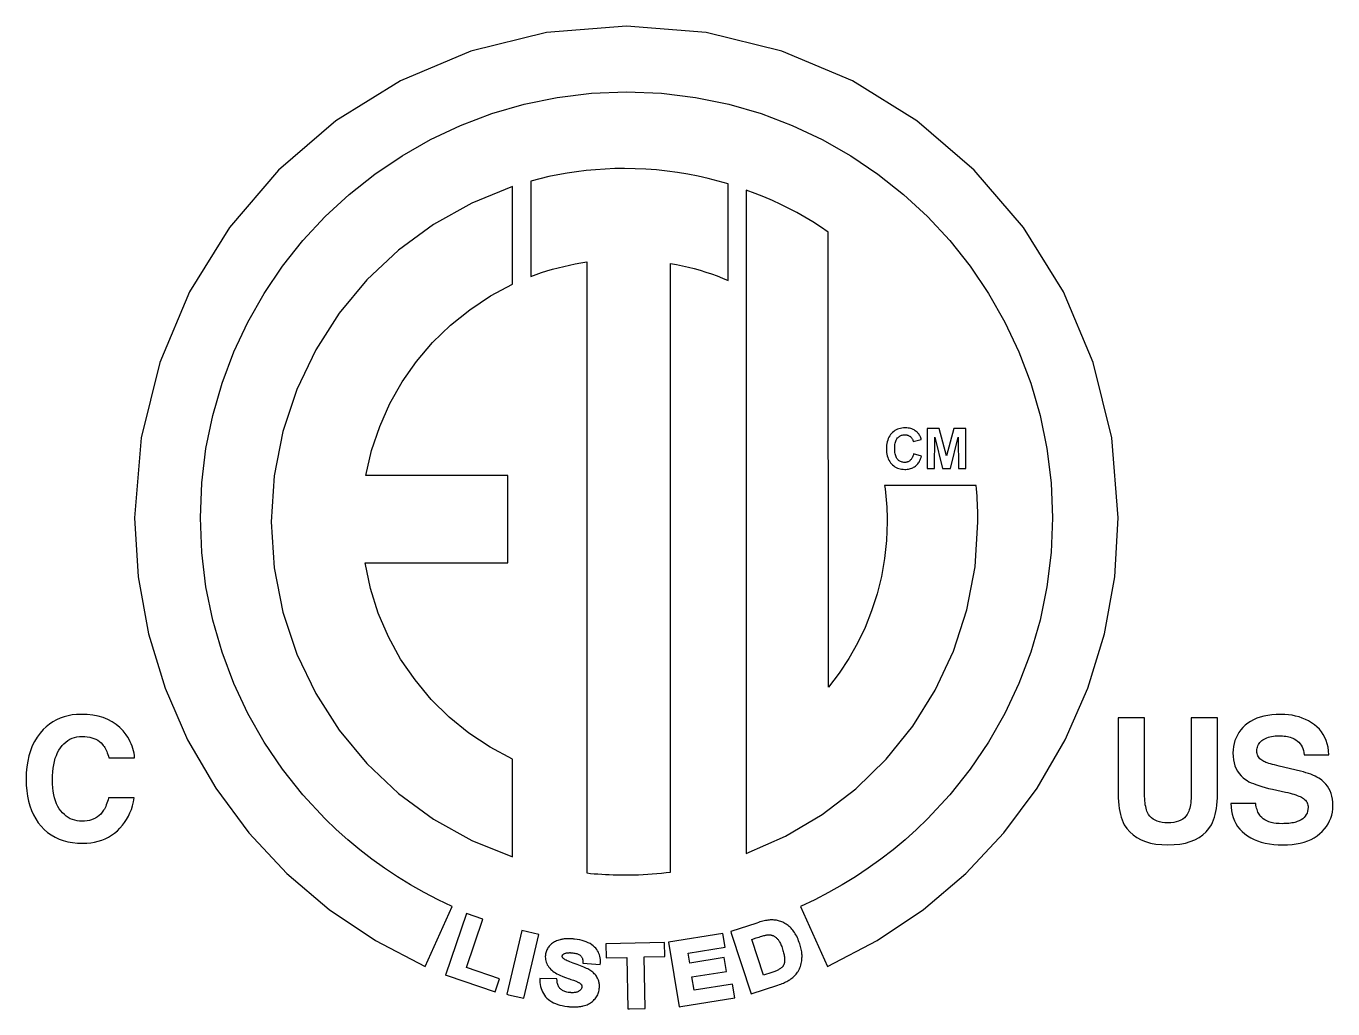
# Model space of a CAD drawing. Header units: inches. Extents: x 0.6 to 61.5, y 0.9 to 41.7.
# Drawn here: x 6.2466 to 6.6922, y 35.8127 to 36.148 of the extents above; entities that cross this region are included whole.
import ezdxf

# ---------------------------------------------------------------- set-up
doc = ezdxf.new("R2010")
doc.units = ezdxf.units.IN
doc.header["$MEASUREMENT"] = 0
doc.layers.add('ARTWORK', color=2, linetype='Continuous')

msp = doc.modelspace()

# ---------------------------------------------------------------- linework, layer by layer
at = {"layer": 'ARTWORK'}
for points in [[(6.45131, 36.14801), (6.45131, 36.14801), (6.4241, 36.14581), (6.39829, 36.13946), (6.37423, 36.12929), (6.35226, 36.11565), (6.33272, 36.09889), (6.31595, 36.07934), (6.30232, 36.05737), (6.29215, 36.0333), (6.2858, 36.0075), (6.2836, 35.98029), (6.2836, 35.98029), (6.2848, 35.96014), (6.2883, 35.94069), (6.29397, 35.9221), (6.30167, 35.90449), (6.31125, 35.888), (6.32259, 35.87277), (6.33555, 35.85894), (6.34998, 35.84664), (6.36575, 35.83602), (6.38273, 35.82721), (6.39191, 35.84768), (6.39191, 35.84768), (6.38709, 35.84995), (6.38237, 35.85239), (6.37774, 35.855), (6.37323, 35.85777), (6.36883, 35.86069), (6.36453, 35.86377), (6.36036, 35.867), (6.35631, 35.87038), (6.35238, 35.8739), (6.34859, 35.87757), (6.34859, 35.87757), (6.341, 35.88576), (6.33406, 35.8945), (6.3278, 35.90377), (6.32225, 35.91353), (6.31745, 35.92374), (6.31344, 35.93437), (6.31026, 35.94537), (6.30794, 35.95671), (6.30653, 35.96837), (6.30605, 35.98029), (6.30605, 35.98029), (6.30653, 35.99221), (6.30794, 36.00386), (6.31026, 36.01521), (6.31344, 36.02621), (6.31745, 36.03684), (6.32225, 36.04705), (6.3278, 36.05681), (6.33406, 36.06608), (6.341, 36.07483), (6.34859, 36.08303), (6.34859, 36.08303), (6.35678, 36.0906), (6.36553, 36.09754), (6.3748, 36.1038), (6.38456, 36.10935), (6.39477, 36.11415), (6.40539, 36.11816), (6.41639, 36.12134), (6.42774, 36.12367), (6.43939, 36.12509), (6.45131, 36.12557), (6.45131, 36.12557), (6.46324, 36.12509), (6.47489, 36.12367), (6.48624, 36.12134), (6.49724, 36.11816), (6.50786, 36.11415), (6.51807, 36.10935), (6.52783, 36.1038), (6.5371, 36.09754), (6.54584, 36.0906), (6.55403, 36.08303), (6.55403, 36.08303), (6.56162, 36.07483), (6.56856, 36.06608), (6.57482, 36.05681), (6.58038, 36.04705), (6.58517, 36.03684), (6.58918, 36.02621), (6.59237, 36.01521), (6.59469, 36.00386), (6.59611, 35.99221), (6.59659, 35.98029), (6.59659, 35.98029), (6.59611, 35.96837), (6.59469, 35.95671), (6.59237, 35.94537), (6.58918, 35.93437), (6.58517, 35.92374), (6.58038, 35.91353), (6.57482, 35.90377), (6.56856, 35.8945), (6.56162, 35.88576), (6.55403, 35.87757), (6.55403, 35.87757), (6.55024, 35.8739), (6.54632, 35.87038), (6.54227, 35.867), (6.53809, 35.86377), (6.5338, 35.86069), (6.5294, 35.85777), (6.52488, 35.855), (6.52026, 35.85239), (6.51554, 35.84995), (6.51073, 35.84768), (6.51989, 35.82721), (6.51989, 35.82721), (6.53687, 35.83602), (6.55265, 35.84664), (6.56708, 35.85894), (6.58004, 35.87277), (6.59138, 35.888), (6.60097, 35.90449), (6.60866, 35.9221), (6.61433, 35.94069), (6.61783, 35.96014), (6.61903, 35.98029), (6.61903, 35.98029), (6.61684, 36.0075), (6.61048, 36.0333), (6.60031, 36.05737), (6.58667, 36.07934), (6.56991, 36.09889), (6.55037, 36.11565), (6.52839, 36.12929), (6.50433, 36.13946), (6.47852, 36.14581), (6.45131, 36.14801), (6.45131, 36.14801)], [(6.41868, 36.09514), (6.41868, 36.06259), (6.41868, 36.06259), (6.42051, 36.06327), (6.42236, 36.0639), (6.42423, 36.06449), (6.42611, 36.06505), (6.42801, 36.06557), (6.42993, 36.06604), (6.43187, 36.06648), (6.43381, 36.06687), (6.43578, 36.06723), (6.43776, 36.06754), (6.43776, 35.85908), (6.43776, 35.85908), (6.43904, 35.85896), (6.44031, 35.85884), (6.4416, 35.85874), (6.44288, 35.85865), (6.44417, 35.85858), (6.44546, 35.85851), (6.44676, 35.85846), (6.44805, 35.85843), (6.44936, 35.85841), (6.45066, 35.8584), (6.45066, 35.8584), (6.45226, 35.85841), (6.45385, 35.85844), (6.45543, 35.85849), (6.45701, 35.85856), (6.45858, 35.85865), (6.46015, 35.85876), (6.46172, 35.85889), (6.46327, 35.85905), (6.46483, 35.85922), (6.46637, 35.85941), (6.46637, 36.06708), (6.46637, 36.06708), (6.46842, 36.06669), (6.47044, 36.06626), (6.47246, 36.06579), (6.47445, 36.06527), (6.47642, 36.0647), (6.47838, 36.0641), (6.48032, 36.06345), (6.48223, 36.06276), (6.48413, 36.06202), (6.48601, 36.06125), (6.48601, 36.09415), (6.48601, 36.09415), (6.48264, 36.09513), (6.47923, 36.09602), (6.47577, 36.09681), (6.47228, 36.0975), (6.46876, 36.09808), (6.4652, 36.09856), (6.46161, 36.09894), (6.45799, 36.09921), (6.45434, 36.09937), (6.45066, 36.09943), (6.45066, 36.09943), (6.44735, 36.09938), (6.44406, 36.09925), (6.4408, 36.09903), (6.43755, 36.09872), (6.43434, 36.09832), (6.43115, 36.09785), (6.42798, 36.09729), (6.42485, 36.09665), (6.42175, 36.09593), (6.41868, 36.09514), (6.41868, 36.09514)], [(6.33015, 35.97892), (6.33015, 35.97892), (6.33116, 35.96322), (6.33412, 35.94812), (6.33889, 35.93376), (6.34536, 35.92027), (6.35338, 35.90777), (6.36285, 35.89639), (6.37362, 35.88625), (6.38557, 35.87749), (6.39858, 35.87022), (6.41252, 35.86458), (6.41252, 35.89787), (6.41252, 35.89787), (6.40483, 35.90197), (6.39761, 35.90677), (6.3909, 35.91223), (6.38476, 35.9183), (6.37922, 35.92493), (6.37433, 35.93208), (6.37014, 35.9397), (6.36669, 35.94775), (6.36403, 35.95618), (6.3622, 35.96495), (6.41083, 35.96495), (6.41083, 35.99472), (6.36248, 35.99472), (6.36248, 35.99472), (6.36444, 36.00324), (6.36718, 36.01144), (6.37068, 36.01926), (6.37488, 36.02667), (6.37975, 36.03362), (6.38523, 36.04006), (6.3913, 36.04596), (6.39789, 36.05127), (6.40498, 36.05596), (6.41252, 36.05997), (6.41252, 36.09326), (6.41252, 36.09326), (6.39858, 36.08762), (6.38557, 36.08035), (6.37362, 36.07158), (6.36285, 36.06144), (6.35338, 36.05006), (6.34536, 36.03756), (6.33889, 36.02407), (6.33412, 36.00971), (6.33116, 35.99462), (6.33015, 35.97892), (6.33015, 35.97892)], [(6.57055, 35.99132), (6.53934, 35.99132), (6.53934, 35.99132), (6.5395, 35.9901), (6.53965, 35.98888), (6.53979, 35.98765), (6.5399, 35.98642), (6.54, 35.98518), (6.54008, 35.98393), (6.54014, 35.98269), (6.54019, 35.98144), (6.54022, 35.98018), (6.54023, 35.97892), (6.54023, 35.97892), (6.54, 35.97256), (6.53935, 35.96633), (6.53827, 35.96023), (6.53679, 35.95428), (6.53492, 35.94849), (6.53268, 35.94288), (6.53007, 35.93747), (6.52712, 35.93226), (6.52384, 35.92728), (6.52024, 35.92253), (6.52014, 36.0777), (6.52014, 36.0777), (6.51751, 36.07952), (6.51487, 36.08123), (6.51219, 36.08285), (6.50948, 36.08438), (6.50674, 36.08582), (6.50394, 36.08719), (6.5011, 36.0885), (6.49819, 36.08974), (6.49523, 36.09094), (6.49218, 36.09209), (6.49218, 35.86575), (6.49218, 35.86575), (6.5056, 35.87163), (6.5181, 35.87903), (6.52958, 35.88783), (6.53991, 35.89793), (6.54897, 35.90919), (6.55665, 35.9215), (6.56283, 35.93475), (6.56739, 35.94882), (6.57022, 35.96358), (6.57118, 35.97892), (6.57118, 35.97892), (6.57118, 35.98017), (6.57116, 35.98142), (6.57113, 35.98267), (6.57108, 35.98391), (6.57102, 35.98515), (6.57095, 35.98639), (6.57087, 35.98763), (6.57077, 35.98886), (6.57066, 35.99009), (6.57055, 35.99132), (6.57055, 35.99132)], [(6.54808, 35.99987), (6.54808, 35.99987), (6.54792, 35.99973), (6.54775, 35.99961), (6.54758, 35.9995), (6.5474, 35.99941), (6.54721, 35.99933), (6.54702, 35.99926), (6.54682, 35.99921), (6.54661, 35.99917), (6.5464, 35.99915), (6.54618, 35.99914), (6.54618, 35.99914), (6.54589, 35.99915), (6.5456, 35.99919), (6.54533, 35.99924), (6.54507, 35.99932), (6.54482, 35.99942), (6.54458, 35.99955), (6.54435, 35.99969), (6.54414, 35.99986), (6.54393, 36.00004), (6.54374, 36.00025), (6.54374, 36.00025), (6.54356, 36.00049), (6.54341, 36.00075), (6.54327, 36.00105), (6.54315, 36.00137), (6.54304, 36.00172), (6.54296, 36.0021), (6.54289, 36.00252), (6.54284, 36.00296), (6.54282, 36.00344), (6.54281, 36.00395), (6.54281, 36.00395), (6.54282, 36.00442), (6.54284, 36.00486), (6.54289, 36.00528), (6.54296, 36.00568), (6.54304, 36.00604), (6.54315, 36.00638), (6.54327, 36.0067), (6.54341, 36.00699), (6.54357, 36.00725), (6.54375, 36.00749), (6.54375, 36.00749), (6.54395, 36.0077), (6.54416, 36.00789), (6.54438, 36.00805), (6.54461, 36.00819), (6.54486, 36.00831), (6.54511, 36.0084), (6.54538, 36.00848), (6.54566, 36.00853), (6.54595, 36.00856), (6.54625, 36.00857), (6.54625, 36.00857), (6.54647, 36.00857), (6.54667, 36.00855), (6.54688, 36.00852), (6.54708, 36.00847), (6.54727, 36.00841), (6.54745, 36.00834), (6.54763, 36.00826), (6.5478, 36.00817), (6.54797, 36.00806), (6.54813, 36.00795), (6.54813, 36.00795), (6.54828, 36.00782), (6.54841, 36.00768), (6.54854, 36.00753), (6.54866, 36.00738), (6.54877, 36.00722), (6.54887, 36.00705), (6.54895, 36.00687), (6.54903, 36.00669), (6.54909, 36.00649), (6.54914, 36.00628), (6.55188, 36.00695), (6.55188, 36.00695), (6.55178, 36.00726), (6.55167, 36.00757), (6.55156, 36.00785), (6.55143, 36.00813), (6.55129, 36.00839), (6.55115, 36.00863), (6.55099, 36.00886), (6.55083, 36.00907), (6.55066, 36.00927), (6.55047, 36.00945), (6.55047, 36.00945), (6.55015, 36.00974), (6.54981, 36.00999), (6.54945, 36.01022), (6.54907, 36.01042), (6.54867, 36.01058), (6.54825, 36.01071), (6.54781, 36.01082), (6.54735, 36.01089), (6.54688, 36.01093), (6.54639, 36.01095), (6.54639, 36.01095), (6.54582, 36.01093), (6.54528, 36.01087), (6.54475, 36.01078), (6.54425, 36.01064), (6.54378, 36.01047), (6.54332, 36.01026), (6.54289, 36.01001), (6.54248, 36.00973), (6.5421, 36.00941), (6.54174, 36.00905), (6.54174, 36.00905), (6.5414, 36.00865), (6.5411, 36.00823), (6.54084, 36.00777), (6.54061, 36.00729), (6.54041, 36.00678), (6.54025, 36.00623), (6.54013, 36.00566), (6.54004, 36.00505), (6.53999, 36.00442), (6.53997, 36.00375), (6.53997, 36.00375), (6.53999, 36.00312), (6.54004, 36.00251), (6.54013, 36.00193), (6.54025, 36.00138), (6.54041, 36.00086), (6.54061, 36.00036), (6.54084, 35.99989), (6.5411, 35.99945), (6.5414, 35.99904), (6.54174, 35.99866), (6.54174, 35.99866), (6.5421, 35.9983), (6.54248, 35.99798), (6.54287, 35.9977), (6.54329, 35.99746), (6.54373, 35.99725), (6.54419, 35.99708), (6.54466, 35.99695), (6.54516, 35.99686), (6.54567, 35.9968), (6.54621, 35.99678), (6.54621, 35.99678), (6.54665, 35.99679), (6.54707, 35.99683), (6.54747, 35.99688), (6.54786, 35.99696), (6.54823, 35.99706), (6.54859, 35.99718), (6.54893, 35.99732), (6.54926, 35.99749), (6.54957, 35.99767), (6.54986, 35.99788), (6.54986, 35.99788), (6.55014, 35.99812), (6.5504, 35.99837), (6.55065, 35.99866), (6.55088, 35.99896), (6.55109, 35.99929), (6.55129, 35.99963), (6.55147, 36.00001), (6.55164, 36.0004), (6.55178, 36.00082), (6.55192, 36.00125), (6.54924, 36.00207), (6.54924, 36.00207), (6.54916, 36.00179), (6.54907, 36.00151), (6.54898, 36.00125), (6.54888, 36.001), (6.54876, 36.00077), (6.54865, 36.00056), (6.54852, 36.00036), (6.54838, 36.00018), (6.54824, 36.00001), (6.54808, 35.99987), (6.54808, 35.99987)], [(6.56292, 36.01072), (6.56046, 36.00138), (6.55801, 36.01072), (6.55387, 36.01072), (6.55387, 35.99704), (6.55642, 35.99704), (6.55644, 36.00781), (6.55912, 35.99704), (6.56177, 35.99704), (6.56449, 36.00781), (6.56451, 35.99704), (6.56706, 35.99704), (6.56706, 36.01072), (6.56292, 36.01072), (6.56292, 36.01072)], [(6.27254, 35.87978), (6.27254, 35.87978), (6.27205, 35.8792), (6.27152, 35.87869), (6.27094, 35.87823), (6.27032, 35.87783), (6.26966, 35.8775), (6.26895, 35.87722), (6.2682, 35.87701), (6.2674, 35.87686), (6.26657, 35.87676), (6.26568, 35.87673), (6.26568, 35.87673), (6.26482, 35.87677), (6.26399, 35.87687), (6.26319, 35.87705), (6.26242, 35.8773), (6.26168, 35.87761), (6.26097, 35.878), (6.26029, 35.87846), (6.25964, 35.87899), (6.25903, 35.87959), (6.25845, 35.88026), (6.25845, 35.88026), (6.2579, 35.88101), (6.25742, 35.88182), (6.25699, 35.8827), (6.25662, 35.88366), (6.25631, 35.88469), (6.25605, 35.88578), (6.25586, 35.88695), (6.25571, 35.88818), (6.25563, 35.88949), (6.2556, 35.89086), (6.2556, 35.89086), (6.25563, 35.89225), (6.25571, 35.89357), (6.25584, 35.89483), (6.25603, 35.89602), (6.25628, 35.89715), (6.25657, 35.89821), (6.25693, 35.89921), (6.25733, 35.90014), (6.25779, 35.901), (6.25831, 35.9018), (6.25831, 35.9018), (6.25887, 35.90254), (6.25946, 35.90319), (6.2601, 35.90377), (6.26078, 35.90428), (6.26151, 35.9047), (6.26227, 35.90505), (6.26307, 35.90533), (6.26391, 35.90552), (6.2648, 35.90564), (6.26572, 35.90568), (6.26572, 35.90568), (6.26662, 35.90565), (6.26747, 35.90557), (6.26828, 35.90543), (6.26904, 35.90524), (6.26975, 35.90499), (6.27043, 35.90469), (6.27105, 35.90434), (6.27164, 35.90393), (6.27218, 35.90346), (6.27267, 35.90294), (6.27267, 35.90294), (6.27293, 35.90262), (6.27318, 35.90227), (6.27341, 35.90188), (6.27364, 35.90147), (6.27387, 35.90102), (6.27408, 35.90054), (6.27428, 35.90004), (6.27447, 35.89951), (6.27465, 35.89895), (6.27482, 35.89836), (6.2836, 35.89836), (6.2836, 35.89836), (6.28353, 35.89915), (6.28342, 35.89994), (6.28326, 35.90072), (6.28304, 35.90151), (6.28278, 35.9023), (6.28247, 35.90309), (6.28211, 35.90387), (6.2817, 35.90466), (6.28124, 35.90544), (6.28072, 35.90622), (6.28072, 35.90622), (6.27969, 35.90755), (6.27855, 35.90874), (6.2773, 35.90978), (6.27593, 35.91069), (6.27445, 35.91146), (6.27286, 35.91208), (6.27115, 35.91257), (6.26934, 35.91292), (6.26741, 35.91312), (6.26536, 35.91319), (6.26536, 35.91319), (6.26382, 35.91314), (6.26234, 35.91299), (6.26091, 35.91273), (6.25954, 35.91237), (6.25822, 35.9119), (6.25696, 35.91134), (6.25575, 35.91066), (6.2546, 35.90988), (6.2535, 35.909), (6.25246, 35.90801), (6.25246, 35.90801), (6.25135, 35.90677), (6.25035, 35.90542), (6.24948, 35.90398), (6.24872, 35.90244), (6.24807, 35.90079), (6.24755, 35.89905), (6.24714, 35.89721), (6.24685, 35.89526), (6.24667, 35.89322), (6.24661, 35.89107), (6.24661, 35.89107), (6.24666, 35.88907), (6.24682, 35.88716), (6.24708, 35.88534), (6.24743, 35.8836), (6.2479, 35.88196), (6.24846, 35.8804), (6.24913, 35.87893), (6.2499, 35.87754), (6.25077, 35.87624), (6.25175, 35.87503), (6.25175, 35.87503), (6.25281, 35.87392), (6.25395, 35.87293), (6.25517, 35.87206), (6.25646, 35.8713), (6.25784, 35.87066), (6.25929, 35.87014), (6.26081, 35.86973), (6.26242, 35.86944), (6.2641, 35.86926), (6.26585, 35.86921), (6.26585, 35.86921), (6.26727, 35.86925), (6.26864, 35.86938), (6.26995, 35.8696), (6.27122, 35.8699), (6.27243, 35.87029), (6.27359, 35.87077), (6.2747, 35.87133), (6.27576, 35.87197), (6.27677, 35.8727), (6.27772, 35.87351), (6.27772, 35.87351), (6.27862, 35.8744), (6.27944, 35.87534), (6.28019, 35.87633), (6.28088, 35.87736), (6.28149, 35.87845), (6.28203, 35.8796), (6.2825, 35.88079), (6.2829, 35.88203), (6.28323, 35.88333), (6.28349, 35.88468), (6.27471, 35.88468), (6.27471, 35.88468), (6.27454, 35.88404), (6.27435, 35.88344), (6.27416, 35.88287), (6.27395, 35.88233), (6.27374, 35.88182), (6.27352, 35.88135), (6.27329, 35.8809), (6.27305, 35.88049), (6.2728, 35.88012), (6.27254, 35.87978), (6.27254, 35.87978)], [(6.64391, 35.88607), (6.64391, 35.88607), (6.6439, 35.88523), (6.64387, 35.88444), (6.64382, 35.8837), (6.64374, 35.883), (6.64365, 35.88234), (6.64353, 35.88173), (6.6434, 35.88117), (6.64324, 35.88066), (6.64307, 35.88019), (6.64287, 35.87976), (6.64287, 35.87976), (6.64252, 35.87909), (6.64209, 35.87848), (6.64159, 35.87794), (6.64101, 35.87748), (6.64036, 35.87709), (6.63963, 35.87677), (6.63883, 35.87652), (6.63796, 35.87634), (6.637, 35.87623), (6.63598, 35.87619), (6.63598, 35.87619), (6.63495, 35.87623), (6.63399, 35.87634), (6.63311, 35.87652), (6.6323, 35.87677), (6.63157, 35.87709), (6.63091, 35.87748), (6.63032, 35.87794), (6.62981, 35.87848), (6.62938, 35.87909), (6.62902, 35.87976), (6.62902, 35.87976), (6.62883, 35.88019), (6.62866, 35.88066), (6.62851, 35.88117), (6.62838, 35.88173), (6.62826, 35.88234), (6.62817, 35.883), (6.6281, 35.8837), (6.62805, 35.88444), (6.62802, 35.88523), (6.62801, 35.88607), (6.62801, 35.91196), (6.61903, 35.91196), (6.61903, 35.88601), (6.61903, 35.88601), (6.61905, 35.8847), (6.61912, 35.88345), (6.61922, 35.88226), (6.61936, 35.88112), (6.61955, 35.88005), (6.61978, 35.87903), (6.62004, 35.87808), (6.62036, 35.87718), (6.62071, 35.87634), (6.6211, 35.87555), (6.6211, 35.87555), (6.62196, 35.87425), (6.62296, 35.87309), (6.62409, 35.87206), (6.62537, 35.87117), (6.62679, 35.87041), (6.62834, 35.86979), (6.63004, 35.86931), (6.63188, 35.86897), (6.63386, 35.86876), (6.63598, 35.86869), (6.63598, 35.86869), (6.6381, 35.86876), (6.64007, 35.86897), (6.64191, 35.86931), (6.6436, 35.86979), (6.64516, 35.87041), (6.64657, 35.87117), (6.64784, 35.87206), (6.64896, 35.87309), (6.64995, 35.87425), (6.65078, 35.87555), (6.65078, 35.87555), (6.65118, 35.87634), (6.65154, 35.87718), (6.65186, 35.87808), (6.65213, 35.87903), (6.65236, 35.88005), (6.65255, 35.88112), (6.65269, 35.88226), (6.6528, 35.88345), (6.65286, 35.8847), (6.65288, 35.88601), (6.65288, 35.91196), (6.64391, 35.91196), (6.64391, 35.88607), (6.64391, 35.88607)], [(6.68845, 35.89071), (6.68845, 35.89071), (6.68795, 35.89109), (6.68739, 35.89145), (6.68679, 35.8918), (6.68614, 35.89213), (6.68544, 35.89245), (6.68469, 35.89275), (6.6839, 35.89303), (6.68305, 35.8933), (6.68216, 35.89355), (6.68121, 35.89379), (6.67388, 35.89554), (6.67388, 35.89554), (6.67306, 35.89574), (6.67231, 35.89593), (6.6716, 35.89612), (6.67096, 35.89631), (6.67038, 35.89649), (6.66985, 35.89666), (6.66938, 35.89683), (6.66898, 35.89699), (6.66863, 35.89715), (6.66834, 35.8973), (6.66834, 35.8973), (6.66796, 35.89753), (6.66761, 35.89779), (6.66731, 35.89806), (6.66704, 35.89837), (6.66682, 35.89869), (6.66664, 35.89904), (6.6665, 35.89942), (6.66639, 35.89982), (6.66633, 35.90024), (6.66631, 35.90069), (6.66631, 35.90069), (6.66633, 35.90117), (6.6664, 35.90163), (6.6665, 35.90206), (6.66664, 35.90248), (6.66683, 35.90287), (6.66706, 35.90324), (6.66733, 35.9036), (6.66764, 35.90393), (6.66799, 35.90424), (6.66838, 35.90453), (6.66838, 35.90453), (6.6688, 35.90478), (6.66925, 35.90502), (6.66973, 35.90522), (6.67023, 35.9054), (6.67077, 35.90555), (6.67133, 35.90567), (6.67193, 35.90576), (6.67255, 35.90583), (6.67319, 35.90587), (6.67387, 35.90589), (6.67387, 35.90589), (6.67448, 35.90588), (6.67506, 35.90585), (6.67563, 35.90579), (6.67618, 35.90572), (6.67671, 35.90563), (6.67722, 35.90551), (6.67771, 35.90537), (6.67818, 35.90521), (6.67862, 35.90503), (6.67905, 35.90483), (6.67905, 35.90483), (6.67964, 35.90449), (6.68018, 35.9041), (6.68066, 35.90367), (6.68108, 35.90319), (6.68145, 35.90267), (6.68175, 35.90211), (6.682, 35.9015), (6.68219, 35.90085), (6.68232, 35.90016), (6.6824, 35.89942), (6.69087, 35.89942), (6.69087, 35.89942), (6.69078, 35.90073), (6.69059, 35.90197), (6.69032, 35.90316), (6.68996, 35.90428), (6.68951, 35.90534), (6.68896, 35.90633), (6.68833, 35.90727), (6.68761, 35.90814), (6.6868, 35.90894), (6.6859, 35.90968), (6.6859, 35.90968), (6.68493, 35.91035), (6.68393, 35.91095), (6.68289, 35.91147), (6.6818, 35.91193), (6.68068, 35.91232), (6.67951, 35.91263), (6.67831, 35.91288), (6.67707, 35.91305), (6.67579, 35.91316), (6.67448, 35.91319), (6.67448, 35.91319), (6.67291, 35.91316), (6.67142, 35.91305), (6.67001, 35.91286), (6.66867, 35.9126), (6.66741, 35.91226), (6.66624, 35.91185), (6.66513, 35.91137), (6.66411, 35.91081), (6.66317, 35.91017), (6.6623, 35.90946), (6.6623, 35.90946), (6.66151, 35.90869), (6.66081, 35.90788), (6.66019, 35.90703), (6.65965, 35.90614), (6.65919, 35.90522), (6.65882, 35.90426), (6.65853, 35.90326), (6.65832, 35.90222), (6.6582, 35.90115), (6.65816, 35.90004), (6.65816, 35.90004), (6.6582, 35.89883), (6.65833, 35.89769), (6.65854, 35.89661), (6.65884, 35.8956), (6.65923, 35.89466), (6.6597, 35.89378), (6.66025, 35.89297), (6.66089, 35.89222), (6.66162, 35.89154), (6.66244, 35.89093), (6.66244, 35.89093), (6.66298, 35.89058), (6.66361, 35.89023), (6.66432, 35.88989), (6.66511, 35.88956), (6.66599, 35.88923), (6.66695, 35.88891), (6.66799, 35.88859), (6.66911, 35.88827), (6.67032, 35.88796), (6.6716, 35.88765), (6.6761, 35.88667), (6.6761, 35.88667), (6.67687, 35.88649), (6.6776, 35.8863), (6.67829, 35.88611), (6.67893, 35.88592), (6.67953, 35.88573), (6.68009, 35.88553), (6.6806, 35.88533), (6.68108, 35.88512), (6.68151, 35.88491), (6.6819, 35.88469), (6.6819, 35.88469), (6.68225, 35.88446), (6.68256, 35.8842), (6.68284, 35.88392), (6.68308, 35.88363), (6.68329, 35.88332), (6.68346, 35.88299), (6.68359, 35.88264), (6.68368, 35.88227), (6.68374, 35.88189), (6.68376, 35.88149), (6.68376, 35.88149), (6.68372, 35.88079), (6.68361, 35.88014), (6.68342, 35.87954), (6.68316, 35.87898), (6.68282, 35.87847), (6.68242, 35.87801), (6.68193, 35.87759), (6.68138, 35.87721), (6.68075, 35.87688), (6.68005, 35.8766), (6.68005, 35.8766), (6.67964, 35.87646), (6.67921, 35.87634), (6.67875, 35.87624), (6.67827, 35.87615), (6.67777, 35.87607), (6.67724, 35.87601), (6.67669, 35.87596), (6.67612, 35.87593), (6.67553, 35.87591), (6.67491, 35.8759), (6.67491, 35.8759), (6.67389, 35.87593), (6.67293, 35.87601), (6.67203, 35.87613), (6.6712, 35.87632), (6.67043, 35.87655), (6.66972, 35.87684), (6.66907, 35.87717), (6.66848, 35.87756), (6.66795, 35.878), (6.66748, 35.8785), (6.66748, 35.8785), (6.66726, 35.8788), (6.66705, 35.87912), (6.66685, 35.87948), (6.66667, 35.87986), (6.66651, 35.88028), (6.66636, 35.88072), (6.66622, 35.8812), (6.6661, 35.8817), (6.666, 35.88224), (6.66591, 35.8828), (6.65744, 35.8828), (6.65744, 35.8828), (6.65748, 35.88152), (6.65763, 35.88029), (6.65786, 35.87911), (6.65819, 35.87799), (6.65862, 35.87693), (6.65914, 35.87592), (6.65975, 35.87497), (6.66046, 35.87407), (6.66127, 35.87324), (6.66217, 35.87246), (6.66217, 35.87246), (6.66316, 35.87174), (6.66422, 35.87111), (6.66535, 35.87054), (6.66655, 35.87005), (6.66781, 35.86964), (6.66915, 35.8693), (6.67056, 35.86903), (6.67204, 35.86885), (6.67359, 35.86873), (6.67521, 35.86869), (6.67521, 35.86869), (6.6768, 35.86873), (6.67832, 35.86885), (6.67975, 35.86904), (6.68112, 35.86931), (6.68241, 35.86965), (6.68363, 35.87007), (6.68477, 35.87056), (6.68584, 35.87113), (6.68684, 35.87178), (6.68777, 35.8725), (6.68777, 35.8725), (6.68862, 35.87329), (6.68937, 35.87411), (6.69004, 35.87498), (6.69062, 35.87588), (6.69111, 35.87682), (6.69151, 35.8778), (6.69182, 35.87882), (6.69204, 35.87988), (6.69217, 35.88098), (6.69221, 35.88211), (6.69221, 35.88211), (6.69218, 35.88321), (6.69207, 35.88426), (6.69188, 35.88526), (6.69162, 35.8862), (6.69128, 35.88709), (6.69087, 35.88792), (6.69038, 35.8887), (6.68981, 35.88942), (6.68917, 35.89009), (6.68845, 35.89071), (6.68845, 35.89071)], [(6.40239, 35.84335), (6.39673, 35.84528), (6.38959, 35.82426), (6.39015, 35.82405), (6.40652, 35.81848), (6.40805, 35.823), (6.39677, 35.82682), (6.40239, 35.84335), (6.40239, 35.84335)], [(6.51045, 35.83486), (6.51045, 35.83486), (6.51026, 35.83542), (6.51005, 35.83597), (6.50984, 35.83649), (6.50961, 35.83699), (6.50938, 35.83747), (6.50913, 35.83793), (6.50888, 35.83837), (6.50861, 35.83879), (6.50834, 35.83918), (6.50805, 35.83955), (6.50805, 35.83955), (6.50775, 35.8399), (6.50745, 35.84024), (6.50713, 35.84055), (6.5068, 35.84085), (6.50646, 35.84113), (6.50612, 35.84139), (6.50576, 35.84164), (6.50539, 35.84187), (6.50501, 35.84208), (6.50462, 35.84228), (6.50462, 35.84228), (6.50427, 35.84243), (6.50392, 35.84257), (6.50356, 35.84269), (6.5032, 35.84279), (6.50283, 35.84287), (6.50246, 35.84294), (6.50208, 35.843), (6.5017, 35.84304), (6.50131, 35.84306), (6.50092, 35.84307), (6.50092, 35.84307), (6.50086, 35.84307), (6.5008, 35.84307), (6.50074, 35.84307), (6.50068, 35.84307), (6.50062, 35.84307), (6.50056, 35.84306), (6.5005, 35.84306), (6.50044, 35.84306), (6.50039, 35.84306), (6.50033, 35.84305), (6.50033, 35.84305), (6.49997, 35.84302), (6.49959, 35.84298), (6.49919, 35.84292), (6.49877, 35.84284), (6.49832, 35.84275), (6.49786, 35.84263), (6.49737, 35.84251), (6.49686, 35.84236), (6.49632, 35.84219), (6.49576, 35.84201), (6.48688, 35.83908), (6.48708, 35.83857), (6.49384, 35.81787), (6.50295, 35.82086), (6.50295, 35.82086), (6.50346, 35.82102), (6.50395, 35.82119), (6.50441, 35.82136), (6.50485, 35.82154), (6.50526, 35.82171), (6.50565, 35.8219), (6.50603, 35.82208), (6.50637, 35.82227), (6.5067, 35.82247), (6.50701, 35.82266), (6.50701, 35.82266), (6.50738, 35.82292), (6.50773, 35.82319), (6.50806, 35.82346), (6.50838, 35.82373), (6.50867, 35.82401), (6.50895, 35.8243), (6.5092, 35.82459), (6.50944, 35.82489), (6.50966, 35.82519), (6.50986, 35.8255), (6.50986, 35.8255), (6.51009, 35.82591), (6.51029, 35.82634), (6.51048, 35.82677), (6.51064, 35.82722), (6.51079, 35.82768), (6.51091, 35.82815), (6.51101, 35.82863), (6.51108, 35.82912), (6.51114, 35.82962), (6.51117, 35.83014), (6.51117, 35.83014), (6.51118, 35.83019), (6.51118, 35.83023), (6.51119, 35.83028), (6.51119, 35.83033), (6.51119, 35.83037), (6.5112, 35.83042), (6.5112, 35.83046), (6.5112, 35.83051), (6.5112, 35.83056), (6.5112, 35.83061), (6.5112, 35.83061), (6.51119, 35.831), (6.51117, 35.8314), (6.51113, 35.83181), (6.51108, 35.83222), (6.51101, 35.83265), (6.51093, 35.83307), (6.51083, 35.83351), (6.51072, 35.83395), (6.51059, 35.8344), (6.51045, 35.83486), (6.51045, 35.83486)], [(6.41056, 35.81771), (6.41113, 35.81756), (6.41638, 35.81635), (6.42141, 35.83815), (6.41561, 35.83947), (6.41056, 35.81771), (6.41056, 35.81771)], [(6.43365, 35.83652), (6.43365, 35.83652), (6.43343, 35.83655), (6.43321, 35.83657), (6.433, 35.83659), (6.43279, 35.83661), (6.43258, 35.83662), (6.43237, 35.83663), (6.43217, 35.83664), (6.43196, 35.83664), (6.43176, 35.83665), (6.43157, 35.83665), (6.43157, 35.83665), (6.43126, 35.83664), (6.43095, 35.83664), (6.43065, 35.83662), (6.43036, 35.8366), (6.43008, 35.83657), (6.42979, 35.83653), (6.42952, 35.83649), (6.42925, 35.83644), (6.42898, 35.83638), (6.42872, 35.83631), (6.42872, 35.83631), (6.4283, 35.8362), (6.42789, 35.83608), (6.4275, 35.83593), (6.42713, 35.83576), (6.42677, 35.83557), (6.42643, 35.83537), (6.4261, 35.83515), (6.42579, 35.83491), (6.4255, 35.83466), (6.42523, 35.83438), (6.42523, 35.83438), (6.42498, 35.8341), (6.42475, 35.8338), (6.42454, 35.83349), (6.42435, 35.83318), (6.42419, 35.83286), (6.42404, 35.83253), (6.42392, 35.8322), (6.42382, 35.83185), (6.42374, 35.8315), (6.42369, 35.83115), (6.42369, 35.83115), (6.42369, 35.83108), (6.42368, 35.83101), (6.42368, 35.83094), (6.42367, 35.83086), (6.42367, 35.83079), (6.42366, 35.83072), (6.42366, 35.83065), (6.42365, 35.83058), (6.42365, 35.83051), (6.42365, 35.83044), (6.42365, 35.83044), (6.42367, 35.82998), (6.42372, 35.82952), (6.42382, 35.82906), (6.42396, 35.82862), (6.42413, 35.82818), (6.42434, 35.82776), (6.42459, 35.82735), (6.42487, 35.82695), (6.42519, 35.82656), (6.42554, 35.82619), (6.42554, 35.82619), (6.42587, 35.82587), (6.42625, 35.82557), (6.42667, 35.82527), (6.42713, 35.82498), (6.42764, 35.82469), (6.4282, 35.82441), (6.4288, 35.82413), (6.42945, 35.82386), (6.43015, 35.82359), (6.43089, 35.82331), (6.43089, 35.82331), (6.43143, 35.82312), (6.43194, 35.82294), (6.43241, 35.82277), (6.43284, 35.82262), (6.43323, 35.82247), (6.43357, 35.82235), (6.43388, 35.82223), (6.43414, 35.82213), (6.43435, 35.82204), (6.43452, 35.82197), (6.43452, 35.82197), (6.43473, 35.82187), (6.43493, 35.82177), (6.4351, 35.82167), (6.43526, 35.82157), (6.43541, 35.82148), (6.43554, 35.82138), (6.43565, 35.82129), (6.43574, 35.82121), (6.43582, 35.82113), (6.43589, 35.82105), (6.43589, 35.82105), (6.43594, 35.82098), (6.43598, 35.8209), (6.43602, 35.82083), (6.43605, 35.82076), (6.43607, 35.82069), (6.43609, 35.82062), (6.43611, 35.82055), (6.43612, 35.82048), (6.43613, 35.82041), (6.43614, 35.82033), (6.43614, 35.82033), (6.43614, 35.8203), (6.43613, 35.82028), (6.43613, 35.82025), (6.43613, 35.82023), (6.43613, 35.82021), (6.43613, 35.82019), (6.43612, 35.82017), (6.43612, 35.82015), (6.43612, 35.82013), (6.43612, 35.82011), (6.43612, 35.82011), (6.43609, 35.81994), (6.43605, 35.81979), (6.43599, 35.81964), (6.43591, 35.81949), (6.43581, 35.81935), (6.43569, 35.81921), (6.43556, 35.81908), (6.4354, 35.81895), (6.43522, 35.81882), (6.43501, 35.81869), (6.43501, 35.81869), (6.43486, 35.81861), (6.43469, 35.81854), (6.43452, 35.81847), (6.43433, 35.81841), (6.43412, 35.81836), (6.43391, 35.81832), (6.43368, 35.81828), (6.43344, 35.81825), (6.43318, 35.81824), (6.43291, 35.81823), (6.43291, 35.81823), (6.43281, 35.81823), (6.4327, 35.81823), (6.43259, 35.81824), (6.43248, 35.81824), (6.43237, 35.81825), (6.43226, 35.81826), (6.43215, 35.81826), (6.43203, 35.81827), (6.43192, 35.81828), (6.4318, 35.81829), (6.4318, 35.81829), (6.43141, 35.81835), (6.43104, 35.81842), (6.43069, 35.81851), (6.43036, 35.81861), (6.43005, 35.81873), (6.42976, 35.81886), (6.42949, 35.819), (6.42925, 35.81916), (6.42902, 35.81933), (6.42882, 35.81951), (6.42882, 35.81951), (6.42863, 35.81971), (6.42845, 35.81993), (6.4283, 35.82017), (6.42816, 35.82043), (6.42803, 35.82071), (6.42792, 35.821), (6.42783, 35.82132), (6.42775, 35.82166), (6.42769, 35.82203), (6.42765, 35.82241), (6.42761, 35.82295), (6.42179, 35.82312), (6.4218, 35.82248), (6.4218, 35.82248), (6.42183, 35.82175), (6.42191, 35.82105), (6.42204, 35.82037), (6.42221, 35.81971), (6.42242, 35.81908), (6.42269, 35.81848), (6.42299, 35.81791), (6.42335, 35.81737), (6.42375, 35.81686), (6.42419, 35.81638), (6.42419, 35.81638), (6.4247, 35.81594), (6.42524, 35.81553), (6.42584, 35.81516), (6.42647, 35.81482), (6.42715, 35.81452), (6.42787, 35.81426), (6.42864, 35.81403), (6.42944, 35.81384), (6.4303, 35.81368), (6.43119, 35.81355), (6.43119, 35.81355), (6.43145, 35.81352), (6.4317, 35.8135), (6.43195, 35.81347), (6.4322, 35.81345), (6.43244, 35.81344), (6.43268, 35.81342), (6.43292, 35.81341), (6.43315, 35.8134), (6.43338, 35.8134), (6.43361, 35.8134), (6.43361, 35.8134), (6.43394, 35.8134), (6.43426, 35.81341), (6.43458, 35.81343), (6.43488, 35.81345), (6.43519, 35.81348), (6.43548, 35.81351), (6.43577, 35.81356), (6.43606, 35.8136), (6.43633, 35.81366), (6.43661, 35.81372), (6.43661, 35.81372), (6.43706, 35.81384), (6.4375, 35.81398), (6.43792, 35.81415), (6.43832, 35.81433), (6.4387, 35.81454), (6.43907, 35.81476), (6.43942, 35.81501), (6.43976, 35.81528), (6.44007, 35.81556), (6.44037, 35.81587), (6.44037, 35.81587), (6.44065, 35.81618), (6.4409, 35.81651), (6.44113, 35.81685), (6.44133, 35.81719), (6.44151, 35.81755), (6.44167, 35.81791), (6.4418, 35.81829), (6.4419, 35.81867), (6.44198, 35.81906), (6.44204, 35.81945), (6.44204, 35.81945), (6.44205, 35.81955), (6.44206, 35.81965), (6.44207, 35.81974), (6.44208, 35.81984), (6.44209, 35.81994), (6.4421, 35.82004), (6.4421, 35.82014), (6.4421, 35.82023), (6.44211, 35.82033), (6.44211, 35.82043), (6.44211, 35.82043), (6.4421, 35.82073), (6.44208, 35.82103), (6.44205, 35.82133), (6.44201, 35.82162), (6.44195, 35.82191), (6.44187, 35.82219), (6.44179, 35.82246), (6.44169, 35.82273), (6.44157, 35.82299), (6.44144, 35.82325), (6.44144, 35.82325), (6.44126, 35.82356), (6.44106, 35.82387), (6.44085, 35.82417), (6.44062, 35.82445), (6.44037, 35.82472), (6.44011, 35.82499), (6.43983, 35.82523), (6.43953, 35.82547), (6.43922, 35.8257), (6.43889, 35.82591), (6.43889, 35.82591), (6.43854, 35.82612), (6.43815, 35.82633), (6.43773, 35.82655), (6.43728, 35.82676), (6.43679, 35.82698), (6.43626, 35.8272), (6.43571, 35.82742), (6.43511, 35.82765), (6.43448, 35.82787), (6.43382, 35.82811), (6.43382, 35.82811), (6.43317, 35.82833), (6.43258, 35.82855), (6.43205, 35.82876), (6.43156, 35.82896), (6.43113, 35.82915), (6.43076, 35.82932), (6.43044, 35.82949), (6.43018, 35.82964), (6.42997, 35.82977), (6.42983, 35.82988), (6.42983, 35.82988), (6.42975, 35.82997), (6.42967, 35.83006), (6.42961, 35.83014), (6.42956, 35.83022), (6.42952, 35.83029), (6.42949, 35.83036), (6.42947, 35.83044), (6.42945, 35.83051), (6.42944, 35.83058), (6.42944, 35.83065), (6.42944, 35.83076), (6.42944, 35.83076), (6.42946, 35.83086), (6.42949, 35.83095), (6.42952, 35.83104), (6.42956, 35.83112), (6.42961, 35.83119), (6.42967, 35.83126), (6.42974, 35.83132), (6.42982, 35.83139), (6.42992, 35.83145), (6.43002, 35.83152), (6.43002, 35.83152), (6.43018, 35.83159), (6.43035, 35.83165), (6.43052, 35.83171), (6.4307, 35.83176), (6.4309, 35.8318), (6.4311, 35.83183), (6.43131, 35.83186), (6.43153, 35.83188), (6.43176, 35.83189), (6.432, 35.8319), (6.432, 35.8319), (6.43209, 35.8319), (6.43219, 35.83189), (6.43229, 35.83189), (6.43239, 35.83188), (6.4325, 35.83188), (6.4326, 35.83187), (6.43271, 35.83186), (6.43282, 35.83184), (6.43293, 35.83183), (6.43304, 35.83181), (6.43304, 35.83181), (6.43341, 35.83177), (6.43375, 35.83171), (6.43407, 35.83164), (6.43436, 35.83156), (6.43464, 35.83147), (6.43489, 35.83138), (6.43511, 35.83127), (6.43532, 35.83116), (6.4355, 35.83104), (6.43566, 35.83091), (6.43566, 35.83091), (6.43579, 35.83078), (6.43591, 35.83063), (6.43602, 35.83046), (6.43612, 35.83028), (6.43621, 35.83009), (6.43629, 35.82988), (6.43635, 35.82964), (6.43641, 35.82939), (6.43645, 35.82912), (6.43647, 35.82883), (6.4365, 35.82831), (6.4424, 35.82784), (6.44244, 35.82845), (6.44244, 35.82845), (6.44245, 35.82851), (6.44245, 35.82857), (6.44246, 35.82863), (6.44246, 35.82869), (6.44247, 35.82876), (6.44247, 35.82882), (6.44247, 35.82888), (6.44247, 35.82895), (6.44247, 35.82901), (6.44247, 35.82908), (6.44247, 35.82908), (6.44245, 35.82962), (6.44239, 35.83015), (6.44229, 35.83067), (6.44214, 35.83117), (6.44196, 35.83165), (6.44174, 35.83212), (6.44148, 35.83257), (6.44118, 35.833), (6.44084, 35.83342), (6.44046, 35.83381), (6.44046, 35.83381), (6.43999, 35.83423), (6.43947, 35.83462), (6.4389, 35.83497), (6.43829, 35.83529), (6.43763, 35.83558), (6.43693, 35.83583), (6.43617, 35.83605), (6.43538, 35.83624), (6.43454, 35.8364), (6.43365, 35.83652), (6.43365, 35.83652)], [(6.46433, 35.83534), (6.44432, 35.83493), (6.4444, 35.83016), (6.45144, 35.8303), (6.4518, 35.81272), (6.4524, 35.81272), (6.45776, 35.81283), (6.4574, 35.83043), (6.46444, 35.83055), (6.46433, 35.83534), (6.46433, 35.83534)], [(6.47439, 35.81908), (6.47366, 35.82362), (6.48541, 35.8255), (6.48464, 35.83022), (6.47291, 35.82829), (6.47234, 35.83175), (6.48498, 35.8338), (6.4842, 35.83848), (6.46569, 35.83551), (6.46926, 35.81343), (6.46984, 35.81352), (6.48823, 35.81651), (6.48746, 35.8212), (6.47439, 35.81908), (6.47439, 35.81908)], [(6.49804, 35.82425), (6.49405, 35.83643), (6.49552, 35.83691), (6.49552, 35.83691), (6.49605, 35.83709), (6.49655, 35.83724), (6.49702, 35.83738), (6.49744, 35.83751), (6.49783, 35.83762), (6.49818, 35.83772), (6.4985, 35.8378), (6.49877, 35.83786), (6.49901, 35.83791), (6.4992, 35.83794), (6.4992, 35.83794), (6.49928, 35.83795), (6.49935, 35.83796), (6.49942, 35.83796), (6.49949, 35.83796), (6.49956, 35.83797), (6.49963, 35.83797), (6.49969, 35.83797), (6.49976, 35.83797), (6.49982, 35.83797), (6.49988, 35.83797), (6.49988, 35.83797), (6.50004, 35.83797), (6.5002, 35.83796), (6.50036, 35.83794), (6.50051, 35.83793), (6.50065, 35.8379), (6.50079, 35.83787), (6.50093, 35.83784), (6.50107, 35.8378), (6.5012, 35.83775), (6.50133, 35.83771), (6.50133, 35.83771), (6.50151, 35.83763), (6.50168, 35.83754), (6.50185, 35.83744), (6.50203, 35.83732), (6.5022, 35.83719), (6.50236, 35.83705), (6.50253, 35.83689), (6.50269, 35.83673), (6.50286, 35.83654), (6.50302, 35.83635), (6.50302, 35.83635), (6.50318, 35.83614), (6.50333, 35.83591), (6.50349, 35.83566), (6.50364, 35.83537), (6.5038, 35.83506), (6.50395, 35.83473), (6.50411, 35.83436), (6.50426, 35.83397), (6.50441, 35.83356), (6.50456, 35.83312), (6.50456, 35.83312), (6.5047, 35.83269), (6.50482, 35.83227), (6.50493, 35.83187), (6.50502, 35.83149), (6.5051, 35.83112), (6.50516, 35.83077), (6.50521, 35.83044), (6.50524, 35.83013), (6.50527, 35.82984), (6.50527, 35.82957), (6.50527, 35.82948), (6.50527, 35.82948), (6.50527, 35.82921), (6.50525, 35.82894), (6.50522, 35.8287), (6.50519, 35.82847), (6.50514, 35.82826), (6.50509, 35.82807), (6.50503, 35.8279), (6.50496, 35.82774), (6.50489, 35.8276), (6.50481, 35.82747), (6.50481, 35.82747), (6.50472, 35.82733), (6.50462, 35.82719), (6.50451, 35.82705), (6.50439, 35.82692), (6.50426, 35.8268), (6.50412, 35.82668), (6.50397, 35.82656), (6.50381, 35.82644), (6.50363, 35.82633), (6.50345, 35.82622), (6.50345, 35.82622), (6.5033, 35.82613), (6.50313, 35.82603), (6.50293, 35.82594), (6.50271, 35.82584), (6.50246, 35.82573), (6.50219, 35.82563), (6.50189, 35.82551), (6.50157, 35.8254), (6.50123, 35.82528), (6.50087, 35.82515), (6.49804, 35.82425)]]:
    msp.add_lwpolyline(points, dxfattribs=at)

doc.saveas('drawing.dxf')
